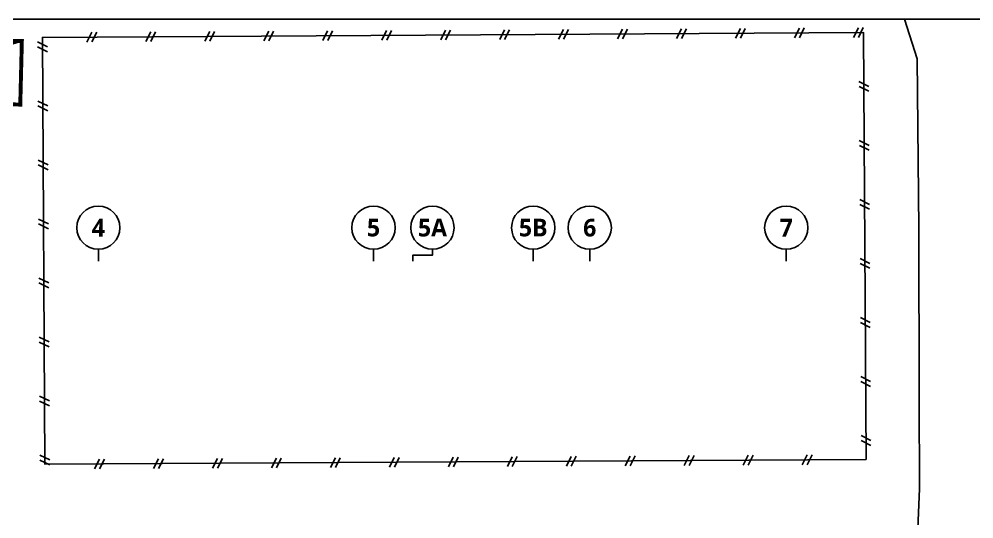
# Model space of a CAD drawing. Header units: millimetres. Extents: x 9 to 147, y 4 to 115.
# Drawn here: x 73.47 to 122.05, y 89.2 to 114.6 of the extents above; entities that cross this region are included whole.
import ezdxf
from ezdxf.enums import TextEntityAlignment as Align
from ezdxf.xclip import XClip

# ---------------------------------------------------------------- set-up
doc = ezdxf.new("R2010")
doc.units = ezdxf.units.MM
doc.header["$LTSCALE"] = 200
doc.layers.get('DEFPOINTS').update_dxf_attribs({"color": 137})
for name, color, linetype in [('SYM-BUB', 252, 'Continuous'), ('XR-현황측량도$0$경계석(33)', 252, 'Continuous'), ('XR-현황측량도$0$조립식건물(40)', 252, 'Continuous'), ('XR-현황측량도$0$휀스(70)', 252, 'Continuous')]:
    doc.layers.add(name, color=color, linetype=linetype)
doc.styles.add('XR-PLAN$0$스타일2', font='malgunbd_0.ttf')
doc.styles.add('맑은고딕B', font='malgunbd_0.ttf')

# ---------------------------------------------------------------- blocks, each defined once
blk = doc.blocks.new('NEW_BUB')
at = {"layer": 'SYM-BUB'}
blk.add_line((0, 3), (0, 0), dxfattribs=at)
blk.add_circle((0, 8.5), 5.5, dxfattribs=at)
at = {"layer": 'SYM-BUB', "style": '맑은고딕B'}
blk.add_attdef('X', text='', height=4.5, dxfattribs=at).set_placement((0, 8.5), align=Align.MIDDLE)
blk = doc.blocks.new('XR-현황측량도$0$P')
at = {"layer": 'XR-현황측량도$0$휀스(70)'}
for points in [[(-0.25, -0.25), (0, 0.25)], [(0, -0.25), (0.25, 0.25)]]:
    blk.add_lwpolyline(points, dxfattribs=at)
blk = doc.blocks.new('XR-현황측량도')
at = {"layer": 'XR-현황측량도$0$경계석(33)'}
blk.add_lwpolyline([(143027, 74044), (151690, 74037), (154883, 74051), (162789, 74142), (171655, 74152), (178948, 74224), (185441, 74258), (186412, 74405), (193068, 76972, 0.271364), (196517, 81929), (196870, 86053), (196859, 91789), (196871, 109951), (196867, 116558), (196605, 121601), (196793, 126063), (196775, 130633), (196750, 139290), (196674, 147914), (194522, 154576)], format="xyb", dxfattribs=at)
at = {"layer": 'XR-현황측량도$0$조립식건물(40)', "const_width": 200}
blk.add_lwpolyline([(136371, 144489), (136490, 149188), (151119, 148821), (151038, 145594), (148135, 145667), (148098, 144194)], close=True, dxfattribs=at)
at = {"layer": 'XR-현황측량도$0$조립식건물(40)'}
blk.add_lwpolyline([(136371, 144489), (151119, 148821)], dxfattribs=at)
at = {"layer": 'XR-현황측량도$0$휀스(70)'}
blk.add_lwpolyline([(194070, 127552), (152288, 127310), (152163, 149012), (193944, 149254)], close=True, dxfattribs=at)
for p, xscale, yscale, zscale, rotation in [((154678, 149026), 1000, 1000, 1000, 0.3318578882137277), ((157678, 149044), 1000, 1000, 1000, 0.3318578882137277), ((160678, 149061), 1000, 1000, 1000, 0.3318578882137277), ((163678, 149078), 1000, 1000, 1000, 0.3318578882137277), ((166678, 149096), 1000, 1000, 1000, 0.3318578882137277), ((169678, 149113), 1000, 1000, 1000, 0.3318578882137277), ((172678, 149130), 1000, 1000, 1000, 0.3318578882137277), ((175678, 149148), 1000, 1000, 1000, 0.3318578882137277), ((178678, 149165), 1000, 1000, 1000, 0.3318578882137277), ((181678, 149183), 1000, 1000, 1000, 0.3318578882137277), ((184678, 149200), 1000, 1000, 1000, 0.3318578882137277), ((187678, 149217), 1000, 1000, 1000, 0.3318578882137277), ((190678, 149235), 1000, 1000, 1000, 0.3318578882137277), ((193678, 149252), 1000, 1000, 1000, 0.3318578882137277), ((152166, 148527), 1000, 1000, 1000, 90.33185788822445), ((193960, 146520), 1000.000000000001, 1000.000000000001, 1000.000000000001, 270.3318578882244), ((152183, 145527), 1000, 1000, 1000, 90.33185788822445), ((193977, 143520), 1000.000000000001, 1000.000000000001, 1000.000000000001, 270.3318578882244), ((152200, 142527), 1000, 1000, 1000, 90.33185788822445), ((193995, 140520), 1000.000000000001, 1000.000000000001, 1000.000000000001, 270.3318578882244), ((152218, 139527), 1000, 1000, 1000, 90.33185788822445), ((194012, 137520), 1000.000000000001, 1000.000000000001, 1000.000000000001, 270.3318578882244), ((152235, 136528), 1000, 1000, 1000, 90.33185788822445), ((194030, 134520), 1000.000000000001, 1000.000000000001, 1000.000000000001, 270.3318578882244), ((152252, 133528), 1000, 1000, 1000, 90.33185788822445), ((194047, 131520), 1000.000000000001, 1000.000000000001, 1000.000000000001, 270.3318578882244), ((152270, 130528), 1000, 1000, 1000, 90.33185788822445), ((194064, 128520), 1000.000000000001, 1000.000000000001, 1000.000000000001, 270.3318578882244), ((152287, 127528), 1000, 1000, 1000, 90.33185788822445), ((188070, 127517), 1000, 1000, 1000, 180.3318578882137), ((191070, 127534), 1000, 1000, 1000, 180.3318578882137), ((155071, 127326), 1000, 1000, 1000, 180.3318578882137), ((158071, 127343), 1000, 1000, 1000, 180.3318578882137), ((161070, 127361), 1000, 1000, 1000, 180.3318578882137), ((164070, 127378), 1000, 1000, 1000, 180.3318578882137), ((167070, 127395), 1000, 1000, 1000, 180.3318578882137), ((170070, 127413), 1000, 1000, 1000, 180.3318578882137), ((173070, 127430), 1000, 1000, 1000, 180.3318578882137), ((176070, 127448), 1000, 1000, 1000, 180.3318578882137), ((179070, 127465), 1000, 1000, 1000, 180.3318578882137), ((182070, 127482), 1000, 1000, 1000, 180.3318578882137), ((185070, 127500), 1000, 1000, 1000, 180.3318578882137)]:
    blk.add_blockref('XR-현황측량도$0$P', p, dxfattribs=dict(at, xscale=xscale, yscale=yscale, zscale=zscale, rotation=rotation))
blk = doc.blocks.new('XR-PLAN$0$DEF-AXIS')
blk.add_line((0, 600), (0, 0))
blk.add_circle((0, 1700), 1100)
at = {"style": 'XR-PLAN$0$스타일2'}
blk.add_attdef('X', text='', height=900, dxfattribs=at).set_placement((0, 1700), align=Align.MIDDLE)

msp = doc.modelspace()

# ---------------------------------------------------------------- linework, layer by layer
msp.add_lwpolyline([(9.3, 114.6), (146.7, 114.6), (146.7, 4.2), (9.3, 4.2)], close=True)
at = {"layer": 'DEFPOINTS'}
msp.add_line((94.5, 102.9), (94.5, 102.6), dxfattribs=at)
msp.add_lwpolyline([(93.5, 102.3), (93.5, 102.6), (94.5, 102.6), (94.5, 102.9)], dxfattribs=at)
msp.add_circle((94.5, 104), 1.1, dxfattribs=at)
at = {"layer": 'SYM-BUB'}
msp.add_line((94.5, 102.9), (94.5, 102.6), dxfattribs=at)
for points in [[(93.5, 102.3), (93.5, 102.6), (94.5, 102.6), (94.5, 102.9)], [(93.5, 102.3), (93.5, 102.6), (94.5, 102.6)]]:
    msp.add_lwpolyline(points, dxfattribs=at)
msp.add_circle((94.5, 104), 1.1, dxfattribs=at)
msp.add_circle((94.5, 104), 1.1, dxfattribs=at)

# ---------------------------------------------------------------- block references
ref = msp.add_blockref('XR-현황측량도', (-77.51, -35.338), dxfattribs=dict(xscale=0.001, yscale=0.001, zscale=0.001))
XClip(ref).set_block_clipping_path([(86810.4680804907, 39538.2997129494), (224210.4680804907, 149938.2997129495)])
at = {"layer": 'DEFPOINTS', "xscale": 0.0009999999999999998, "yscale": 0.0009999999999999998, "zscale": 0.0009999999999999998}
for p, values in [((77.5, 102.3), {'X': '4'}), ((91.5, 102.3), {'X': '5'}), ((99.625, 102.3), {'X': '5B'}), ((102.5, 102.3), {'X': '6'}), ((112.5, 102.3), {'X': '7'})]:
    msp.add_blockref('XR-PLAN$0$DEF-AXIS', p, dxfattribs=at).add_auto_attribs(values)
at = {"layer": 'SYM-BUB', "xscale": 0.2000000000000001, "yscale": 0.2000000000000001, "zscale": 0.2000000000000001}
for p, values in [((77.5, 102.3), {'X': '4'}), ((91.5, 102.3), {'X': '5'}), ((99.625, 102.3), {'X': '5B'}), ((102.5, 102.3), {'X': '6'}), ((112.5, 102.3), {'X': '7'})]:
    msp.add_blockref('NEW_BUB', p, dxfattribs=at).add_auto_attribs(values)

# ---------------------------------------------------------------- texts
at = {"layer": 'SYM-BUB', "style": 'XR-PLAN$0$스타일2'}
msp.add_text('5A', height=0.9, dxfattribs=at).set_placement((94.5, 104), align=Align.MIDDLE)
at = {"layer": 'SYM-BUB', "style": '맑은고딕B'}
msp.add_attdef('5A', text='X', height=0.9, dxfattribs=at).set_placement((94.5, 104), align=Align.MIDDLE)

doc.saveas('drawing.dxf')
